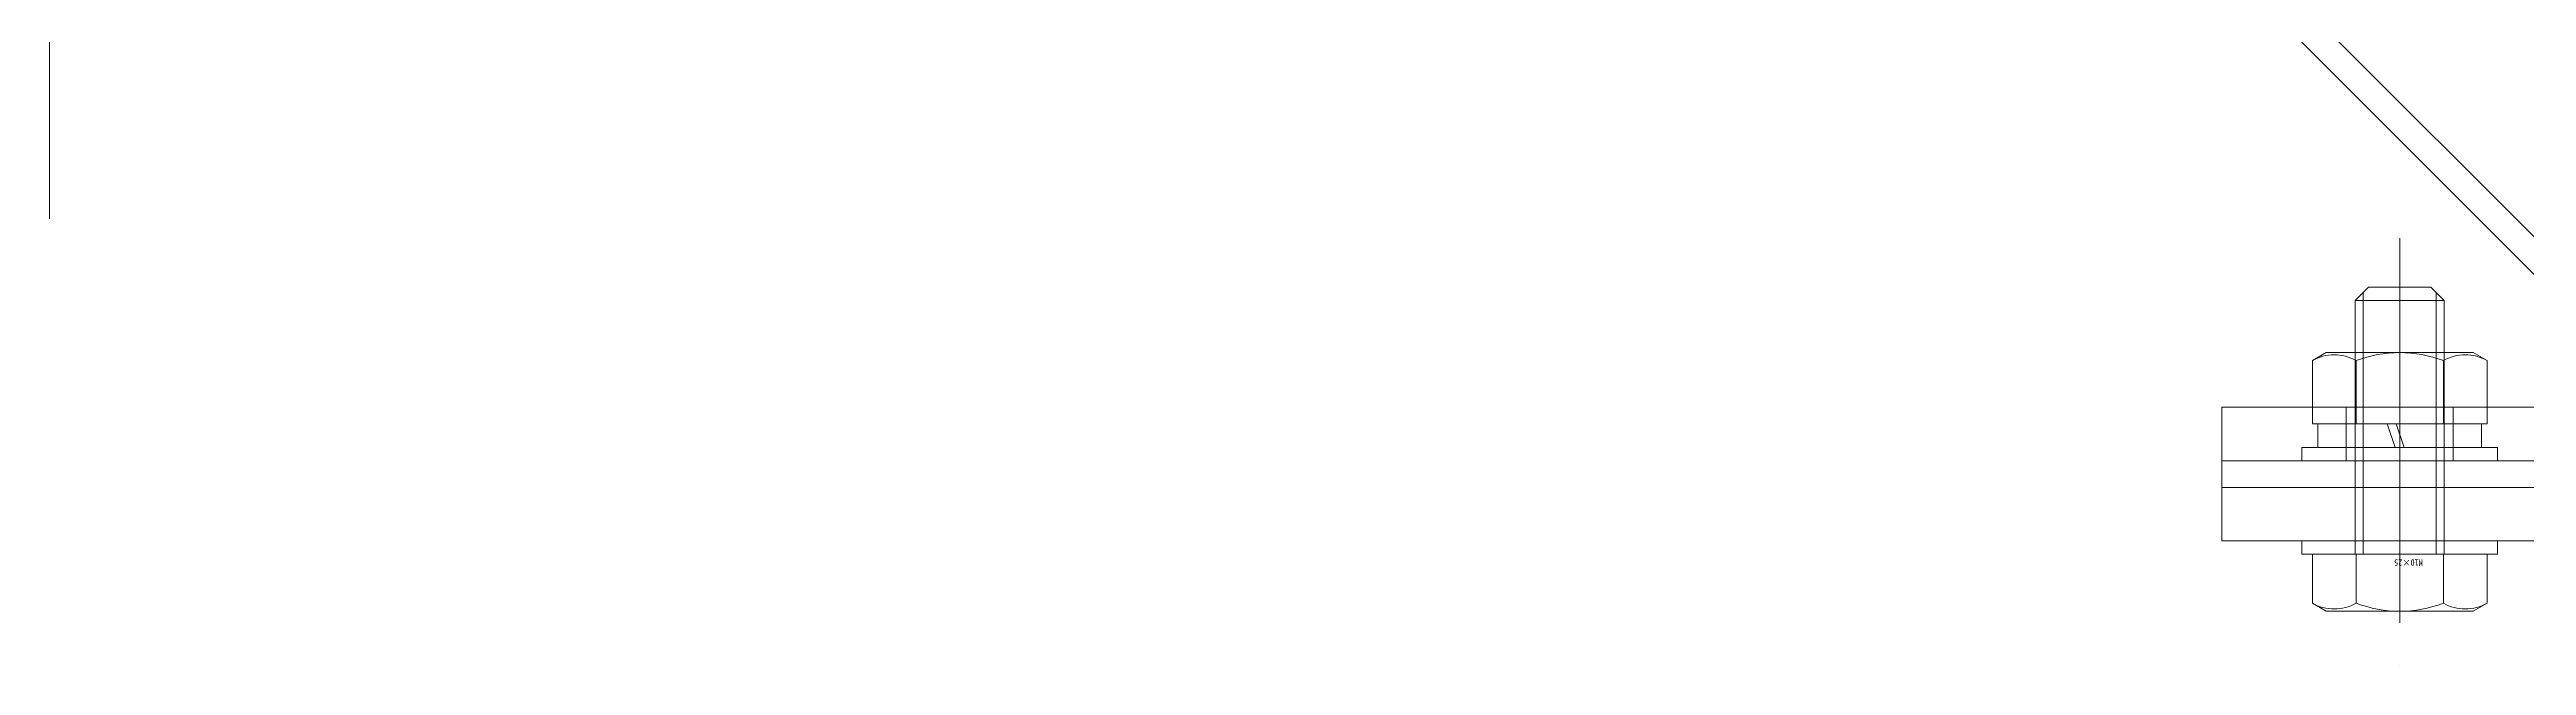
# Model space of a CAD drawing. Units: millimetres at full size. Extents: x -24503 to 24503, y -7436 to 7436.
# Drawn here: x 4238.6 to 4516.9, y 3367.9 to 3437.1 of the extents above; entities that cross this region are included whole.
import ezdxf
from ezdxf.enums import TextEntityAlignment as Align

# ---------------------------------------------------------------- set-up
doc = ezdxf.new("R2010")
doc.units = ezdxf.units.MM
doc.header["$LTSCALE"] = 4.8
doc.linetypes.add('CHAIN2', pattern=[12, 9, -1, 1, -1])
for name, color, linetype, lineweight in [('0-4_0', 2, 'Continuous', 9), ('0-C_01_外形線', 134, 'Continuous', 9), ('0-D_03_かくれ線', 5, 'Continuous', 9), ('0-F_04_中心線', 4, 'CHAIN2', 9), ('1-0_02_細線', 6, 'Continuous', 9)]:
    doc.layers.add(name, color=color, linetype=linetype, lineweight=lineweight)
doc.styles.add('ＭＳ ゴシック', font='')
doc.styles.get('ＭＳ ゴシック').set_extended_font_data('MS Gothic')

msp = doc.modelspace()

# ---------------------------------------------------------------- linework, layer by layer
at = {"layer": '0-4_0', "color": 134}
for p, q in [((4238.647, 3645.938), (4238.647, 3418.113)), ((4482.647, 3390.938), (4482.647, 3387.938)), ((4482.647, 3381.938), (4667.147, 3381.938))]:
    msp.add_line(p, q, dxfattribs=at)
for points in [[(4532.647, 3396.938), (4332.647, 3596.938), (4332.647, 4250.938), (5132.647, 4250.938), (5132.647, 3596.938), (4932.647, 3396.938)], [(4667.147, 3387.938), (4482.647, 3387.938), (4482.647, 3381.938)]]:
    msp.add_lwpolyline(points, dxfattribs=at)
at = {"layer": '0-C_01_外形線'}
for p, q in [((4497.647, 3408.938), (4499.147, 3410.438)), ((4497.647, 3408.938), (4507.647, 3408.938)), ((4497.647, 3403.088), (4497.647, 3408.938)), ((4499.147, 3410.438), (4506.147, 3410.438)), ((4507.647, 3408.938), (4506.147, 3410.438)), ((4507.647, 3403.088), (4507.647, 3408.938)), ((4492.832, 3402.184), (4494.397, 3403.088)), ((4510.897, 3403.088), (4494.397, 3403.088)), ((4512.462, 3402.184), (4510.897, 3403.088)), ((4492.832, 3395.088), (4492.832, 3402.184)), ((4497.74, 3395.088), (4497.74, 3402.184)), ((4507.555, 3395.088), (4507.555, 3402.184)), ((4512.462, 3395.088), (4512.462, 3402.184)), ((4512.462, 3395.088), (4492.832, 3395.088)), ((4501.237, 3395.088), (4493.447, 3395.088)), ((4493.447, 3395.088), (4493.447, 3392.438)), ((4502.147, 3392.438), (4501.237, 3395.088)), ((4511.847, 3395.088), (4502.237, 3395.088)), ((4503.147, 3392.438), (4502.237, 3395.088)), ((4511.847, 3392.438), (4511.847, 3395.088)), ((4502.147, 3392.438), (4493.447, 3392.438)), ((4511.847, 3392.438), (4503.147, 3392.438)), ((4482.647, 3390.938), (4667.147, 3390.938)), ((4482.647, 3390.938), (4667.147, 3390.938)), ((4482.647, 3387.938), (4667.147, 3387.938)), ((4492.832, 3380.438), (4492.832, 3374.941)), ((4512.462, 3380.438), (4492.832, 3380.438)), ((4497.74, 3380.438), (4497.74, 3374.941)), ((4507.555, 3380.438), (4507.555, 3374.941)), ((4512.462, 3380.438), (4512.462, 3374.941)), ((4492.832, 3374.941), (4494.397, 3374.038)), ((4494.397, 3374.038), (4510.897, 3374.038)), ((4512.462, 3374.941), (4510.897, 3374.038))]:
    msp.add_line(p, q, dxfattribs=at)
msp.add_lwpolyline([(4667.147, 3396.938), (4482.647, 3396.938), (4482.647, 3390.938)], dxfattribs=at)
for points in [[(4491.647, 3390.938), (4513.647, 3390.938), (4513.647, 3392.438), (4491.647, 3392.438)], [(4513.647, 3381.938), (4491.647, 3381.938), (4491.647, 3380.438), (4513.647, 3380.438)]]:
    msp.add_lwpolyline(points, close=True, dxfattribs=at)
for centre, radius, start, end in [((4495.286, 3397.934), 4.907, 60.00001, 119.99999), ((4502.647, 3389.308), 13.779, 69.136, 110.864), ((4510.008, 3397.934), 4.907, 60.00001, 119.99999), ((4495.286, 3379.191), 4.907, 240.00001, 299.99999), ((4502.647, 3387.817), 13.779, 249.136, 290.864), ((4510.008, 3379.191), 4.907, 240.00001, 299.99999)]:
    msp.add_arc(centre, radius, start, end, dxfattribs=at)
at = {"layer": '0-D_03_かくれ線'}
for p, q in [((4335.647, 3598.18), (4534.768, 3399.059)), ((4497.647, 3380.438), (4497.647, 3403.088)), ((4498.547, 3380.438), (4498.547, 3403.088)), ((4506.747, 3380.438), (4506.747, 3403.088)), ((4507.647, 3380.438), (4507.647, 3403.088)), ((4496.647, 3396.938), (4496.647, 3390.938)), ((4508.647, 3396.938), (4508.647, 3390.938))]:
    msp.add_line(p, q, dxfattribs=at)
at = {"layer": '0-F_04_中心線'}
for p, q in [((4502.647, 3415.938), (4502.647, 3367.938)), ((4502.647, 3374.038), (4502.647, 3410.438)), ((4502.647, 3403.088), (4502.647, 3395.088)), ((4502.647, 3395.088), (4502.647, 3392.438)), ((4502.647, 3394.905), (4502.647, 3374.784)), ((4502.647, 3392.438), (4502.647, 3390.938))]:
    msp.add_line(p, q, dxfattribs=at)
at = {"layer": '1-0_02_細線'}
for p, q in [((4498.547, 3403.088), (4498.547, 3409.838)), ((4506.747, 3403.088), (4506.747, 3409.838))]:
    msp.add_line(p, q, dxfattribs=at)

# ---------------------------------------------------------------- texts
at = {"layer": '0-D_03_かくれ線', "style": 'ＭＳ ゴシック', "width": 0.8}
msp.add_text('M10×25', height=0.7331, rotation=180, dxfattribs=at).set_placement((4505.239, 3380.075), align=Align.BOTTOM_LEFT)

doc.saveas('drawing.dxf')
